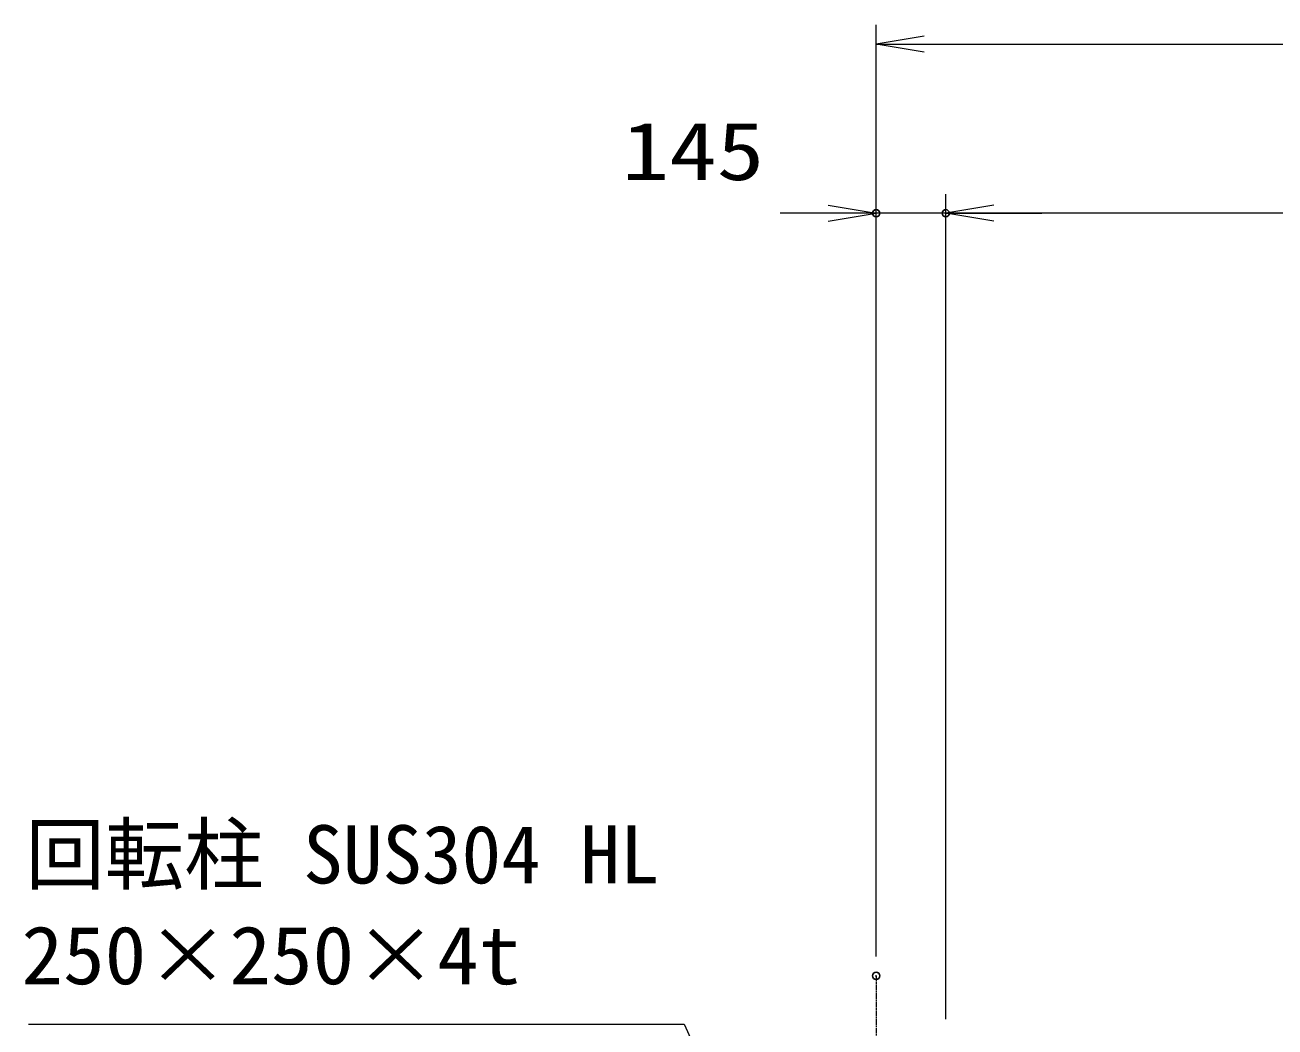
# Model space of a CAD drawing. Units: millimetres, scale not verified. Extents: x -11880 to 11880, y -8400 to 8400.
# Drawn here: x -6195 to -3591, y 927 to 3014 of the extents above; entities that cross this region are included whole.
import ezdxf
from ezdxf.enums import TextEntityAlignment as Align

# ---------------------------------------------------------------- set-up
doc = ezdxf.new("R2010")
doc.units = ezdxf.units.MM
doc.header["$LTSCALE"] = 30
doc.header["$PDMODE"] = 32
doc.header["$PDSIZE"] = 15
doc.linetypes.add('USER1', pattern=[18, 12, -1.5, 3, -1.5])
for name, color, linetype, lineweight in [('0-1_軸線', 200, 'USER1', 15), ('0-2_外形線', 7, 'Continuous', 35), ('0-3_細線', 2, 'Continuous', 35), ('0-4_寸法線', 4, 'Continuous', 18), ('0-5_0', 7, 'Continuous', 18)]:
    doc.layers.add(name, color=color, linetype=linetype, lineweight=lineweight)
doc.layers.add('0-6_Defpoints', color=7, linetype='Continuous')
doc.styles.add('ＭＳ ゴシック', font='')
doc.styles.get('ＭＳ ゴシック').set_extended_font_data('MS Gothic')

# ---------------------------------------------------------------- blocks, each defined once
blk = doc.blocks.new('_Open')
at = {"layer": '0-5_0', "color": 4}
blk.add_line((-30, 5), (0, 0), dxfattribs=at)
blk.add_lwpolyline([(-30, -5), (0, 0), (-30, 0)], dxfattribs=at)
blk = doc.blocks.new('S45')
at = {"layer": '0-4_寸法線'}
for points in [[(5040925.1, 86298970.9), (5081902.7, 86298970.9), (5090922.3, 86279039.6), (5092159.1, 86276306.4)], [(5090466.7, 86278833.5), (5092159.1, 86276306.4), (5091377.8, 86279245.7)]]:
    blk.add_lwpolyline(points, dxfattribs=at)
at = {"layer": '0-4_寸法線', "color": 254, "style": 'ＭＳ ゴシック'}
blk.add_text('回転柱 SUS304 HL', height=3637, dxfattribs=at).set_placement((5040734.2, 86306671.4), align=Align.BOTTOM_LEFT)
at = {"layer": '0-4_寸法線', "color": 254, "style": 'ＭＳ ゴシック', "width": 1.05}
blk.add_text('250×250×4t', height=3637, dxfattribs=at).set_placement((5040493.1, 86300371.4), align=Align.BOTTOM_LEFT)
blk = doc.blocks.new('A$C38341AB5')
at = {"layer": '0-1_軸線'}
blk.add_line((0, 57909), (0, -28089), dxfattribs=at)
at = {"layer": '0-2_外形線'}
for p, q in [((-3750, 54000), (3750, 54000)), ((-4950, 51000), (-4170, 51000)), ((-4950, 47400), (-4950, 51000)), ((-4170, 51000), (-4170, 47400)), ((-3750, 50700), (-4170, 50700)), ((-4170, 47700), (-3750, 47700)), ((-4170, 47400), (-4950, 47400)), ((-3750, 9600), (-5700, 9600)), ((-6000, 9300), (-6000, 7350)), ((-5700, 7050), (-3750, 7050)), ((3750, 750), (-3750, 750)), ((-2097, 570), (-2097, 750)), ((2097, 570), (2097, 750))]:
    blk.add_line(p, q, dxfattribs=at)
for points in [[(-3750, 54000), (3750, 54000), (3750, 750), (-3750, 750)], [(-3750, 570), (3750, 570), (3750, 0), (-3750, 0)]]:
    blk.add_lwpolyline(points, close=True, dxfattribs=at)
for centre, start, end in [((-5700, 9300), 90, 180), ((-5700, 7350), 180, 270)]:
    blk.add_arc(centre, 300, start, end, dxfattribs=at)
at = {"layer": '0-3_細線'}
for p, q in [((3750, 47310), (-3750, 47310)), ((3750, 46950), (-3750, 46950))]:
    blk.add_line(p, q, dxfattribs=at)
blk.add_circle((-5250, 8700), 240, dxfattribs=at)

msp = doc.modelspace()

# ---------------------------------------------------------------- linework, layer by layer
at = {"layer": '0-4_寸法線'}
for p, q in [((-4421.96, 1073.48), (-4421.96, 3013.75)), ((-4421.96, 2973.75), (3883.04, 2973.75)), ((-4421.96, 1073.48), (-4421.96, 2661.74)), ((-4276.96, 943.18), (-4276.96, 2661.74)), ((-4276.96, 943.18), (-4276.96, 2661.74)), ((-4521.96, 2621.74), (-4621.96, 2621.74)), ((-4276.96, 2621.74), (-4421.96, 2621.74)), ((-276.96, 2621.74), (-4276.96, 2621.74)), ((-4176.96, 2621.74), (-4076.96, 2621.74))]:
    msp.add_line(p, q, dxfattribs=at)
at = {"layer": '0-6_Defpoints'}
for p in [(-4421.96, 2621.74), (-4276.96, 2621.74), (-4421.96, 1033.48)]:
    msp.add_point(p, dxfattribs=at)

# ---------------------------------------------------------------- block references
at = {"layer": '0-2_外形線', "xscale": -0.03333333, "yscale": 0.03333333}
msp.add_blockref('A$C38341AB5', (-4421.96, -896.82), dxfattribs=at)
at = {"layer": '0-4_寸法線', "xscale": 3.333333, "yscale": 3.333333, "rotation": 180}
for p in [(-4421.96, 2973.75), (-4276.96, 2621.74), (-4276.96, 2621.74)]:
    msp.add_blockref('_Open', p, dxfattribs=at)
at = {"layer": '0-4_寸法線'}
for name, p, xscale, yscale in [('_Open', (-4421.96, 2621.74), 3.333333, 3.333333), ('S45', (-174218.27, -2875699.17), 0.03333333, 0.03333333)]:
    msp.add_blockref(name, p, dxfattribs=dict(at, xscale=xscale, yscale=yscale))

# ---------------------------------------------------------------- texts
at = {"layer": '0-4_寸法線', "color": 254, "style": 'ＭＳ ゴシック', "width": 1.2}
msp.add_text('145', height=121.2, dxfattribs=at).set_placement((-4951.64, 2654.42), align=Align.BOTTOM_LEFT)

doc.saveas('drawing.dxf')
